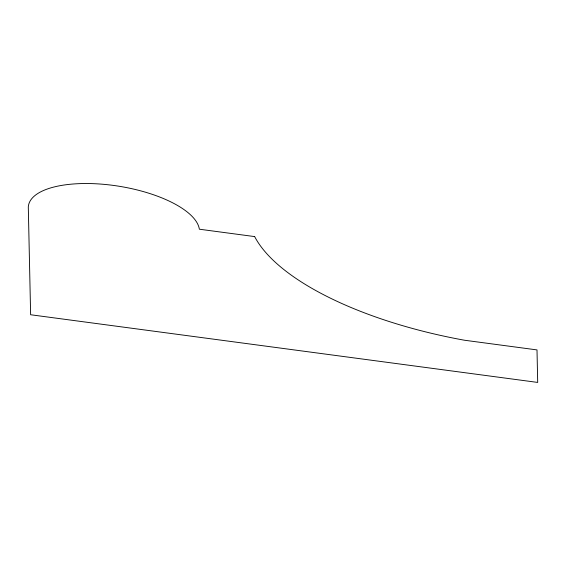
<?xml version="1.0" encoding="UTF-8"?>
<svg xmlns="http://www.w3.org/2000/svg" width="566" height="566" viewBox="0 0 566 566"><rect width="100%" height="100%" fill="white"/><g stroke="black" fill="none" stroke-linecap="round" stroke-linejoin="round"><path stroke-width="0.85" d="M254.658 236.588L199.352 229.209A86.556 33.684 9.2 0 0 112.252 185.259A86.556 33.684 9.2 0 0 28.3 207.092L30.628 314.746L537.7 382.425L537 349.908L464.559 340.244A245.205 95.413 9.2 0 1 254.658 236.588"/></g></svg>
